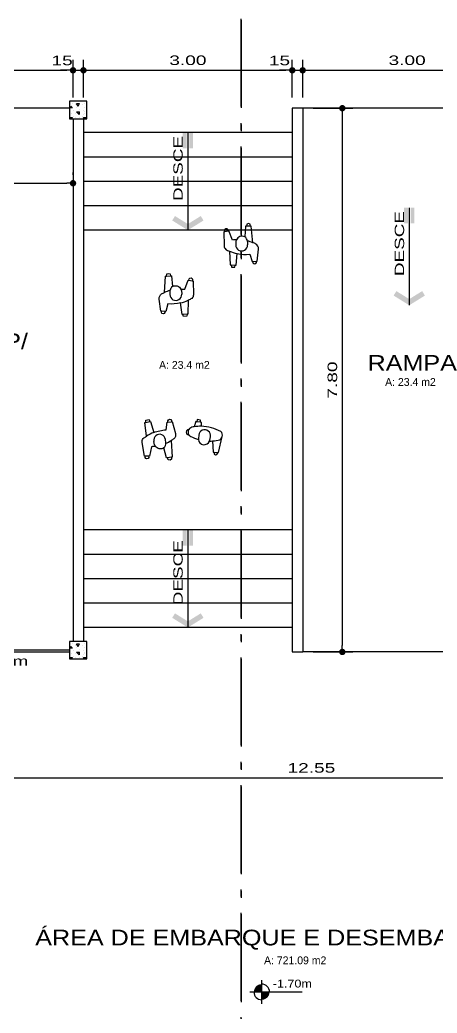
# Model space of a CAD drawing. Extents: x -13.6 to 37.9, y -332.9 to -283.8.
# Drawn here: x 7.56 to 13.56, y -316.48 to -302.23 of the extents above; entities that cross this region are included whole.
import ezdxf
from ezdxf.enums import TextEntityAlignment as Align

# ---------------------------------------------------------------- set-up
doc = ezdxf.new("R2010")
doc.units = 0
doc.header["$LTSCALE"] = 0.525
doc.header["$MEASUREMENT"] = 0
doc.header["$PDSIZE"] = -5
doc.linetypes.add('TRACOPT', pattern=[1.1, 0.8, -0.15, 0, -0.15])
doc.layers.get('0').update_dxf_attribs({"linetype": 'CONTINUOUS'})
doc.layers.get('DEFPOINTS').update_dxf_attribs({"linetype": 'CONTINUOUS'})
for name, color, linetype in [('COTA', 13, 'CONTINUOUS'), ('ESPEC', 1, 'CONTINUOUS'), ('ESPECARQ', 1, 'CONTINUOUS'), ('FOLHA', 1, 'CONTINUOUS'), ('INDCORTE', 2, 'CONTINUOUS'), ('LINVISTA', 13, 'CONTINUOUS'), ('MOBIL', 1, 'CONTINUOUS'), ('MOBIL_I', 13, 'CONTINUOUS'), ('MURO', 3, 'CONTINUOUS'), ('PILARES', 5, 'CONTINUOUS'), ('RECUO', 13, 'TRACOPT'), ('REG120-160', 5, 'CONTINUOUS'), ('REG60-100', 2, 'CONTINUOUS'), ('UNIDADE', 4, 'CONTINUOUS')]:
    doc.layers.add(name, color=color, linetype=linetype)
doc.styles.add('REGUA100', font='romnswin', dxfattribs={"width": 1.2})
doc.styles.add('REGUA120', font='romnswin', dxfattribs={"width": 1.2})
doc.styles.add('REGUA60', font='romnswin', dxfattribs={"width": 1.5})
doc.styles.add('REGUA80', font='romnswin', dxfattribs={"width": 1.5})
doc.dimstyles.new('STANDARD$0', dxfattribs={"dimscale": 0.05, "dimtxt": 1.8, "dimasz": 1.2, "dimexe": 2, "dimexo": 2, "dimgap": 0.98, "dimtad": 1, "dimrnd": 0.5, "dimzin": 0, "dimdsep": 46, "dimtxsty": 'REGUA80', "dimblk1": 'DOT', "dimblk2": 'DOT', "dimsah": 1, "dimcen": 4, "dimdle": 4, "dimclrd": 22, "dimclre": 22, "dimclrt": 2, "dimadec": 0, "dimazin": 0, "dimtfac": 1, "dimtmove": 0, "dimatfit": 3, "dimldrblk": 'DOT', "dimfxl": 1, "dimtolj": 1, "dimtzin": 0, "dimarcsym": 0})

# ---------------------------------------------------------------- blocks, each defined once
blk = doc.blocks.new('INDDIRI')
at = {"color": 4, "linetype": 'ByBlock', "ltscale": 3}
for points in [[(0, 1), (0, 0.25), (3, 1), (3, 0.25)], [(0, -0.25), (0, -1), (3, -0.25), (3, -1)]]:
    blk.add_solid(points, dxfattribs=at)
blk = doc.blocks.new('INDDIRF')
at = {"color": 4, "linetype": 'ByBlock', "ltscale": 3}
for points in [[(0, 0), (1.86, 3), (1.18, 0), (2.71, 2.47)], [(0, 0), (1.86, -3), (1.18, 0), (2.71, -2.47)]]:
    blk.add_solid(points, dxfattribs=at)
blk = doc.blocks.new('_DOT')
at = {"color": 0, "linetype": 'ByBlock'}
blk.add_line((-0.5, 0), (-1, 0), dxfattribs=at)
at = {"color": 0, "linetype": 'ByBlock', "const_width": 0.5}
blk.add_lwpolyline([(-0.25, 0, 1), (0.25, 0, 1)], format="xyb", close=True, dxfattribs=at)
blk = doc.blocks.new('*D67')
at = {"color": 22, "linetype": 'ByBlock', "ltscale": 3}
for p, q in [((8.328, -303.35), (8.328, -302.806)), ((-0.93, -302.958), (8.237, -302.958))]:
    blk.add_line(p, q, dxfattribs=at)
at = {"layer": 'DEFPOINTS', "color": 0, "linetype": 'ByBlock', "ltscale": 3}
for p in [(8.328, -302.958), (-1.022, -303.502), (8.328, -303.502)]:
    blk.add_point(p, dxfattribs=at)
at = {"color": 22, "linetype": 'ByBlock', "ltscale": 3, "xscale": 0.09119999999999999, "yscale": 0.09119999999999999, "zscale": 0.09119999999999999, "rotation": 180}
blk.add_blockref('_DOT', (-1.022, -302.958), dxfattribs=at)
at = {"color": 22, "linetype": 'ByBlock', "ltscale": 3, "xscale": 0.09119999999999999, "yscale": 0.09119999999999999, "zscale": 0.09119999999999999}
blk.add_blockref('_DOT', (8.328, -302.958), dxfattribs=at)
at = {"color": 2, "linetype": 'ByBlock', "ltscale": 3, "insert": (3.653, -302.815), "char_height": 0.1368, "attachment_point": 5, "style": 'REGUA80'}
blk.add_mtext('\\A1;9.35', dxfattribs=at)
blk = doc.blocks.new('COTAPT')
at = {"color": 0, "linetype": 'ByBlock', "ltscale": 3}
blk.add_line((0, 0), (200, 0), dxfattribs=at)
at = {"color": 6, "linetype": 'ByBlock', "ltscale": 3}
blk.add_lwpolyline([(-20, 20), (20, 20), (20, -20), (-20, -20)], close=True, dxfattribs=at)
blk = doc.blocks.new('*D68')
at = {"color": 22, "linetype": 'ByBlock', "ltscale": 3}
for p, q in [((8.478, -303.35), (8.478, -302.806)), ((8.237, -302.958), (8.146, -302.958)), ((8.328, -302.958), (8.478, -302.958)), ((8.57, -302.958), (8.661, -302.958))]:
    blk.add_line(p, q, dxfattribs=at)
at = {"layer": 'DEFPOINTS', "color": 0, "linetype": 'ByBlock', "ltscale": 3}
for p in [(8.478, -302.958), (8.328, -303.502), (8.478, -303.502)]:
    blk.add_point(p, dxfattribs=at)
at = {"color": 22, "linetype": 'ByBlock', "ltscale": 3, "xscale": 0.09119999999999999, "yscale": 0.09119999999999999, "zscale": 0.09119999999999999}
blk.add_blockref('_DOT', (8.328, -302.958), dxfattribs=at)
at = {"color": 22, "linetype": 'ByBlock', "ltscale": 3, "xscale": 0.09119999999999999, "yscale": 0.09119999999999999, "zscale": 0.09119999999999999, "rotation": 180}
blk.add_blockref('_DOT', (8.478, -302.958), dxfattribs=at)
at = {"color": 2, "linetype": 'ByBlock', "ltscale": 3, "insert": (8.171, -302.818), "char_height": 0.1368, "attachment_point": 5, "style": 'REGUA80'}
blk.add_mtext('\\A1;{15}', dxfattribs=at)
blk = doc.blocks.new('*D69')
at = {"color": 22, "linetype": 'ByBlock', "ltscale": 3}
for p, q in [((11.478, -303.35), (11.478, -302.806)), ((8.57, -302.958), (11.387, -302.958))]:
    blk.add_line(p, q, dxfattribs=at)
at = {"layer": 'DEFPOINTS', "color": 0, "linetype": 'ByBlock', "ltscale": 3}
for p in [(11.478, -302.958), (8.478, -303.502), (11.478, -303.502)]:
    blk.add_point(p, dxfattribs=at)
at = {"color": 22, "linetype": 'ByBlock', "ltscale": 3, "xscale": 0.09119999999999999, "yscale": 0.09119999999999999, "zscale": 0.09119999999999999, "rotation": 180}
blk.add_blockref('_DOT', (8.478, -302.958), dxfattribs=at)
at = {"color": 22, "linetype": 'ByBlock', "ltscale": 3, "xscale": 0.09119999999999999, "yscale": 0.09119999999999999, "zscale": 0.09119999999999999}
blk.add_blockref('_DOT', (11.478, -302.958), dxfattribs=at)
at = {"color": 2, "linetype": 'ByBlock', "ltscale": 3, "insert": (9.978, -302.815), "char_height": 0.1368, "attachment_point": 5, "style": 'REGUA80'}
blk.add_mtext('\\A1;3.00', dxfattribs=at)
blk = doc.blocks.new('*D70')
at = {"color": 22, "linetype": 'ByBlock', "ltscale": 3}
for p, q in [((11.628, -303.35), (11.628, -302.806)), ((11.387, -302.958), (11.296, -302.958)), ((11.478, -302.958), (11.628, -302.958)), ((11.72, -302.958), (11.811, -302.958))]:
    blk.add_line(p, q, dxfattribs=at)
at = {"layer": 'DEFPOINTS', "color": 0, "linetype": 'ByBlock', "ltscale": 3}
for p in [(11.628, -302.958), (11.478, -303.502), (11.628, -303.502)]:
    blk.add_point(p, dxfattribs=at)
at = {"color": 22, "linetype": 'ByBlock', "ltscale": 3, "xscale": 0.09119999999999999, "yscale": 0.09119999999999999, "zscale": 0.09119999999999999}
blk.add_blockref('_DOT', (11.478, -302.958), dxfattribs=at)
at = {"color": 22, "linetype": 'ByBlock', "ltscale": 3, "xscale": 0.09119999999999999, "yscale": 0.09119999999999999, "zscale": 0.09119999999999999, "rotation": 180}
blk.add_blockref('_DOT', (11.628, -302.958), dxfattribs=at)
at = {"color": 2, "linetype": 'ByBlock', "ltscale": 3, "insert": (11.294, -302.818), "char_height": 0.1368, "attachment_point": 5, "style": 'REGUA80'}
blk.add_mtext('\\A1;{15}', dxfattribs=at)
blk = doc.blocks.new('*D71')
at = {"color": 22, "linetype": 'ByBlock', "ltscale": 3}
for p, q in [((14.628, -303.35), (14.628, -302.806)), ((11.72, -302.958), (14.537, -302.958))]:
    blk.add_line(p, q, dxfattribs=at)
at = {"layer": 'DEFPOINTS', "color": 0, "linetype": 'ByBlock', "ltscale": 3}
for p in [(14.628, -302.958), (11.628, -303.502), (14.628, -303.502)]:
    blk.add_point(p, dxfattribs=at)
at = {"color": 22, "linetype": 'ByBlock', "ltscale": 3, "xscale": 0.09119999999999999, "yscale": 0.09119999999999999, "zscale": 0.09119999999999999, "rotation": 180}
blk.add_blockref('_DOT', (11.628, -302.958), dxfattribs=at)
at = {"color": 22, "linetype": 'ByBlock', "ltscale": 3, "xscale": 0.09119999999999999, "yscale": 0.09119999999999999, "zscale": 0.09119999999999999}
blk.add_blockref('_DOT', (14.628, -302.958), dxfattribs=at)
at = {"color": 2, "linetype": 'ByBlock', "ltscale": 3, "insert": (13.128, -302.815), "char_height": 0.1368, "attachment_point": 5, "style": 'REGUA80'}
blk.add_mtext('\\A1;3.00', dxfattribs=at)
blk = doc.blocks.new('*D85')
at = {"color": 22, "linetype": 'ByBlock', "ltscale": 3}
for p, q in [((18.028, -311.454), (18.028, -313.262)), ((5.57, -313.11), (17.937, -313.11))]:
    blk.add_line(p, q, dxfattribs=at)
at = {"layer": 'DEFPOINTS', "color": 0, "linetype": 'ByBlock', "ltscale": 3}
for p in [(5.478, -311.302), (18.028, -311.302), (18.028, -313.11)]:
    blk.add_point(p, dxfattribs=at)
at = {"color": 22, "linetype": 'ByBlock', "ltscale": 3, "xscale": 0.09119999999999999, "yscale": 0.09119999999999999, "zscale": 0.09119999999999999, "rotation": 180}
blk.add_blockref('_DOT', (5.478, -313.11), dxfattribs=at)
at = {"color": 22, "linetype": 'ByBlock', "ltscale": 3, "xscale": 0.09119999999999999, "yscale": 0.09119999999999999, "zscale": 0.09119999999999999}
blk.add_blockref('_DOT', (18.028, -313.11), dxfattribs=at)
at = {"color": 2, "linetype": 'ByBlock', "ltscale": 3, "insert": (11.753, -312.967), "char_height": 0.1368, "attachment_point": 5, "style": 'REGUA80'}
blk.add_mtext('\\A1;12.55', dxfattribs=at)
blk = doc.blocks.new('*D114')
at = {"color": 22, "linetype": 'ByBlock', "ltscale": 3}
for p, q in [((11.78, -303.502), (12.349, -303.502)), ((12.197, -303.593), (12.197, -311.211)), ((11.78, -311.302), (12.349, -311.302))]:
    blk.add_line(p, q, dxfattribs=at)
at = {"layer": 'DEFPOINTS', "color": 0, "linetype": 'ByBlock', "ltscale": 3}
for p in [(11.628, -303.502), (11.628, -311.302), (12.197, -311.302)]:
    blk.add_point(p, dxfattribs=at)
at = {"color": 22, "linetype": 'ByBlock', "ltscale": 3, "xscale": 0.09119999999999999, "yscale": 0.09119999999999999, "zscale": 0.09119999999999999}
for p, rotation in [((12.197, -303.502), 90), ((12.197, -311.302), 270)]:
    blk.add_blockref('_DOT', p, dxfattribs=dict(at, rotation=rotation))
at = {"color": 2, "linetype": 'ByBlock', "ltscale": 3, "insert": (12.055, -307.402), "char_height": 0.1368, "attachment_point": 5, "rotation": 90, "style": 'REGUA80'}
blk.add_mtext('\\A1;7.80', dxfattribs=at)
blk = doc.blocks.new('*D130')
at = {"color": 22, "linetype": 'ByBlock', "ltscale": 3}
for p, q in [((8.328, -304.456), (8.328, -304.426)), ((5.57, -304.578), (8.237, -304.578))]:
    blk.add_line(p, q, dxfattribs=at)
at = {"layer": 'DEFPOINTS', "color": 0, "linetype": 'ByBlock', "ltscale": 3}
for p in [(8.328, -304.578), (8.328, -304.608), (5.478, -305.502)]:
    blk.add_point(p, dxfattribs=at)
at = {"color": 22, "linetype": 'ByBlock', "ltscale": 3, "xscale": 0.09119999999999999, "yscale": 0.09119999999999999, "zscale": 0.09119999999999999, "rotation": 180}
blk.add_blockref('_DOT', (5.478, -304.578), dxfattribs=at)
at = {"color": 22, "linetype": 'ByBlock', "ltscale": 3, "xscale": 0.09119999999999999, "yscale": 0.09119999999999999, "zscale": 0.09119999999999999}
blk.add_blockref('_DOT', (8.328, -304.578), dxfattribs=at)
at = {"color": 2, "linetype": 'ByBlock', "ltscale": 3, "insert": (6.903, -304.435), "char_height": 0.1368, "attachment_point": 5, "style": 'REGUA80'}
blk.add_mtext('\\A1;2.85', dxfattribs=at)
blk = doc.blocks.new('INDUNI1')
at = {"color": 0, "ltscale": 3, "style": 'REGUA100', "width": 1.2, "flags": 8}
for tag, p in [('NOME1', (0, 0)), ('NOME2', (0, -4.29))]:
    blk.add_attdef(tag, text='', height=2.5, dxfattribs=at).set_placement(p, align=Align.CENTER)
at = {"layer": 'ESPECARQ', "color": 2, "ltscale": 3, "style": 'REGUA60'}
blk.add_attdef('AREA', text='', height=1.5, dxfattribs=at).set_placement((0, -7.81), align=Align.CENTER)
at = {"layer": 'ESPECARQ', "color": 2, "ltscale": 3, "style": 'REGUA60', "flags": 8}
for tag, p in [('PISO', (0, -10.31)), ('REVPAR', (0, -12.81)), ('PEDIR', (0, -15.31))]:
    blk.add_attdef(tag, text='', height=1.5, dxfattribs=at).set_placement(p, align=Align.CENTER)
blk = doc.blocks.new('ACCAL2_2')
at = {"color": 0, "ltscale": 3}
blk.add_lwpolyline([(-2.7, -16.8), (-26.3, -15.2), (-26.3, -14), (-29.3, -13.6), (-30.2, -11.4), (-29.4, -8.6), (-26.5, -8.2), (-26.5, -6.9), (-11.5, -5.2, -0.424988), (-7.6, 6.8, -0.023691), (-7.4, 12.4), (-20.6, 17.1), (-20.4, 18.3, -1.531314), (-19.6, 23.2), (-19.4, 24.3), (0.4, 24.7, -0.20126), (5.8, 22.6, -0.025235), (8.5, 17.3), (28.2, 16.7), (28.3, 15.6), (31.3, 15.2), (31.6, 10.3), (28.6, 9.8), (28.7, 8.4), (12.3, 6.1, -0.075889), (13.6, -11.8), (24.4, -14.7), (24.3, -16.1, -1.474162), (24, -21.1), (24, -22), (6.6, -24.5, -0.275118), (-0.7, -20.9, -0.019333)], format="xyb", close=True, dxfattribs=at)
at = {"layer": 'MOBIL_I', "ltscale": 3}
for p, q in [((-20.4, 18.3), (-19.6, 23.2)), ((28.3, 15.6), (28.6, 9.8)), ((-5.5, 7.5), (-0.4, 7.9)), ((-26.3, -14), (-26.5, -8.2)), ((-4.8, -8.9), (0.1, -9)), ((24.3, -16.1), (24, -21.1))]:
    blk.add_line(p, q, dxfattribs=at)
for centre, radius, start, end in [((-45.6, -7.1), 59.3, 12.854, 24.3016), ((-3.8, -1.1), 8.75, 101.0386, 115.8883), ((0.2, -0.5), 8.43, 269.2134, 94.4258), ((-4.7, -0.7), 8.21, 213.3792, 269.2134), ((51.7, 6.9), 59.3, 195.3852, 203.4891)]:
    blk.add_arc(centre, radius, start, end, dxfattribs=at)
blk = doc.blocks.new('ACCAL3_2')
at = {"color": 0, "ltscale": 3}
blk.add_lwpolyline([(-5.9, 19.2, 0.050745), (-9.1, 7.7, 0.795335), (-9.7, -8.3, 0.018724), (-9, -12.7), (-24.8, -15.5), (-24.7, -16.5, 1.331514), (-24.6, -21.8), (-24.5, -22.8), (-1.3, -25.9, 0.270943), (5.6, -23.2, 0.124272), (10.2, 5.5), (15.6, 6), (15.7, 7.3), (18.8, 7.7), (19, 12.3), (16, 12.8), (16, 14.3), (8.4, 15.7, 0.006092), (8, 17.1, 0.195472), (3.5, 23.1, 1.071021), (-3.8, 22.1, 0.113766)], format="xyb", close=True, dxfattribs=at)
at = {"layer": 'MOBIL_I', "ltscale": 3}
for p, q in [((-2.8, 7.9), (-7.7, 7.8)), ((15.7, 7.3), (16, 12.8)), ((-8.2, -8.6), (-3.3, -9)), ((-24.7, -16.5), (-24.6, -21.8))]:
    blk.add_line(p, q, dxfattribs=at)
for centre, radius, start, end in [((0.7, 16.3), 7.37, 67.3715, 128.0124), ((-48.9, 0.3), 59.3, 4.9762, 15.0154), ((-7.5, -0.4), 8.21, 90.7866, 101.0897), ((-2.7, -0.5), 8.43, 265.5742, 90.7866), ((-7.5, -0.4), 8.21, 255.0755, 265.5742), ((49.4, -2.3), 59.3, 190.1234, 200.277), ((-0.2, -18.6), 7.37, 214.885, 261.3926)]:
    blk.add_arc(centre, radius, start, end, dxfattribs=at)
blk = doc.blocks.new('ACCAL1_2')
at = {"color": 0, "ltscale": 3}
blk.add_lwpolyline([(-4.4, 16.8), (-28, 15.2), (-28, 14), (-31, 13.6), (-31.9, 11.4), (-31.1, 8.6), (-28.2, 8.2), (-28.2, 6.9), (-13.2, 5.2, 0.424988), (-9.3, -6.8, 0.023691), (-9.1, -12.4), (-22.3, -17.1), (-22.1, -18.3, 1.531314), (-21.3, -23.2), (-21.1, -24.3), (-1.3, -24.7, 0.20126), (4.1, -22.6, 0.025235), (6.8, -17.3), (26.5, -16.7), (26.6, -15.6), (29.6, -15.2), (29.9, -10.3), (26.9, -9.8), (27, -8.4), (10.6, -6.1, 0.075889), (11.9, 11.8), (22.7, 14.7), (22.6, 16.1, 1.474162), (22.4, 21.1), (22.3, 22), (4.9, 24.5, 0.275118), (-2.4, 20.9, 0.019333)], format="xyb", close=True, dxfattribs=at)
at = {"layer": 'MOBIL_I', "ltscale": 3}
for p, q in [((22.6, 16.1), (22.4, 21.1)), ((-28, 14), (-28.2, 8.2)), ((-6.5, 8.9), (-1.6, 9)), ((-7.2, -7.5), (-2.1, -7.9)), ((26.6, -15.6), (26.9, -9.8)), ((-22.1, -18.3), (-21.3, -23.2))]:
    blk.add_line(p, q, dxfattribs=at)
for centre, radius, start, end in [((50, -6.9), 59.3, 156.5109, 164.6148), ((-6.4, 0.7), 8.21, 90.7866, 146.6208), ((-1.5, 0.5), 8.43, 265.5742, 90.7866), ((-5.5, 1.1), 8.75, 244.1117, 258.9614), ((-47.3, 7.1), 59.3, 335.6984, 347.146)]:
    blk.add_arc(centre, radius, start, end, dxfattribs=at)
blk = doc.blocks.new('NIVELPB')
at = {"color": 0, "linetype": 'ByBlock', "ltscale": 3}
for p, q in [((0, -2.25), (0, 2.25)), ((-2.25, 0), (7.75, 0))]:
    blk.add_line(p, q, dxfattribs=at)
at = {"color": 0, "linetype": 'ByBlock', "ltscale": 3, "const_width": 1.5}
for points in [[(-0.75, 0, -0.414214), (0, 0.75, -0.618034)], [(0, -0.75, 0.414214), (0.75, 0, 0.618034)]]:
    blk.add_lwpolyline(points, format="xyb", dxfattribs=at)
at = {"color": 0, "linetype": 'ByBlock', "ltscale": 3}
for start, end in [(180, 270), (0, 90)]:
    blk.add_arc((0, 0), 1.5, start, end, dxfattribs=at)
at = {"color": 2, "linetype": 'ByBlock', "ltscale": 3, "style": 'REGUA60', "width": 1.2}
blk.add_attdef('COTAPISO', (2.12, 0.85), '', height=1.5, dxfattribs=at)
blk = doc.blocks.new('*X164')
at = {"color": 0, "ltscale": 3}
for p, q in [((-10.62, -320.621), (-10.6, -320.601)), ((-10.582, -320.62), (-10.602, -320.6)), ((-10.58, -320.56), (-10.58, -320.56)), ((-10.54, -320.58), (-10.54, -320.58)), ((-10.5, -320.6), (-10.52, -320.56)), ((-10.52, -320.56), (-10.48, -320.56)), ((-10.5, -320.6), (-10.48, -320.56)), ((-10.44, -320.58), (-10.44, -320.58)), ((-10.4, -320.56), (-10.4, -320.56)), ((-10.38, -320.6), (-10.38, -320.6)), ((-10.62, -320.62), (-10.58, -320.62)), ((-10.62, -320.64), (-10.62, -320.64)), ((-10.6, -320.7), (-10.6, -320.7)), ((-10.56, -320.66), (-10.56, -320.66)), ((-10.56, -320.74), (-10.56, -320.74)), ((-10.54, -320.7), (-10.54, -320.7)), ((-10.482, -320.72), (-10.522, -320.68)), ((-10.52, -320.62), (-10.52, -320.62)), ((-10.52, -320.68), (-10.48, -320.68)), ((-10.48, -320.64), (-10.48, -320.64)), ((-10.48, -320.72), (-10.48, -320.68)), ((-10.44, -320.74), (-10.44, -320.74)), ((-10.42, -320.66), (-10.42, -320.66)), ((-10.42, -320.72), (-10.42, -320.72)), ((-10.4, -320.62), (-10.4, -320.62)), ((-10.4, -320.68), (-10.4, -320.68)), ((-10.4, -320.7), (-10.4, -320.7)), ((-10.38, -320.72), (-10.38, -320.72)), ((-10.611, -320.778), (-10.62, -320.76)), ((-10.62, -320.76), (-10.58, -320.76)), ((-10.589, -320.778), (-10.58, -320.76)), ((-10.54, -320.76), (-10.54, -320.76)), ((-10.48, -320.76), (-10.48, -320.76)), ((-10.411, -320.778), (-10.42, -320.76)), ((-10.42, -320.76), (-10.4, -320.76)), ((-10.4, -320.76), (-10.38, -320.76)), ((-10.389, -320.778), (-10.38, -320.76))]:
    blk.add_line(p, q, dxfattribs=at)

msp = doc.modelspace()

# ---------------------------------------------------------------- linework, layer by layer
at = {"layer": 'ESPEC', "ltscale": 3}
for points in [[(9.978, -303.852), (9.978, -303.852), (9.978, -305.252)], [(13.159, -304.929), (13.159, -304.929), (13.159, -306.329)], [(9.978, -309.552), (9.978, -309.552), (9.978, -310.952)]]:
    msp.add_lwpolyline(points, dxfattribs=at)
at = {"layer": 'FOLHA', "color": 13, "linetype": 'Continuous'}
msp.add_line((8.278, -303.502), (-0.922, -303.502), dxfattribs=at)
at = {"layer": 'INDCORTE', "ltscale": 3}
for p, q in [((5.478, -311.272), (8.278, -311.272)), ((5.478, -311.302), (8.278, -311.302))]:
    msp.add_line(p, q, dxfattribs=at)
at = {"layer": 'LINVISTA', "ltscale": 3}
for p, q in [((14.574, -303.502), (11.628, -303.502)), ((14.574, -311.302), (11.628, -311.302))]:
    msp.add_line(p, q, dxfattribs=at)
at = {"layer": 'LINVISTA', "linetype": 'Continuous', "ltscale": 3}
for p, q in [((11.478, -303.852), (8.478, -303.852)), ((11.478, -304.202), (8.478, -304.202)), ((11.478, -304.552), (8.478, -304.552)), ((11.478, -304.902), (8.478, -304.902)), ((11.478, -305.252), (8.478, -305.252))]:
    msp.add_line(p, q, dxfattribs=at)
at = {"layer": 'LINVISTA', "linetype": 'Continuous'}
for p, q in [((11.478, -309.552), (8.478, -309.552)), ((11.478, -309.902), (8.478, -309.902)), ((11.478, -310.252), (8.478, -310.252)), ((11.478, -310.602), (8.478, -310.602)), ((11.478, -310.952), (8.478, -310.952))]:
    msp.add_line(p, q, dxfattribs=at)
at = {"layer": 'MURO', "linetype": 'Continuous'}
for p, q in [((11.478, -303.502), (11.478, -311.302)), ((11.628, -303.502), (11.628, -311.302)), ((8.328, -303.652), (8.328, -311.152)), ((8.478, -303.652), (8.478, -311.152))]:
    msp.add_line(p, q, dxfattribs=at)
at = {"layer": 'MURO'}
for p, q in [((11.628, -303.502), (11.478, -303.502)), ((11.478, -311.302), (11.628, -311.302))]:
    msp.add_line(p, q, dxfattribs=at)
at = {"layer": 'PILARES', "linetype": 'Continuous', "ltscale": 3}
for points in [[(8.278, -303.652), (8.528, -303.652), (8.528, -303.402), (8.278, -303.402)], [(8.278, -311.402), (8.528, -311.402), (8.528, -311.152), (8.278, -311.152)]]:
    msp.add_lwpolyline(points, close=True, dxfattribs=at)
at = {"layer": 'RECUO', "ltscale": 3}
for p, q in [((10.744, -332.799), (10.744, -283.912)), ((10.744, -283.912), (10.744, -332.799))]:
    msp.add_line(p, q, dxfattribs=at)

# ---------------------------------------------------------------- block references
at = {"layer": 'COTA', "ltscale": 3, "xscale": 0.075, "yscale": 0.075, "zscale": 0.075}
msp.add_blockref('NIVELPB', (11.039, -316.18), dxfattribs=at).add_auto_attribs({'COTAPISO': '-1.70m'})
at = {"layer": 'ESPEC', "ltscale": 3, "xscale": 0.07500000000000001, "yscale": 0.07500000000000001, "zscale": 0.07500000000000001}
for name, p, rotation in [('INDDIRI', (9.978, -303.852), 270), ('INDDIRI', (13.159, -304.929), 270), ('INDDIRF', (9.978, -305.252), 90), ('INDDIRF', (13.159, -306.329), 90), ('INDDIRI', (9.978, -309.552), 270), ('INDDIRF', (9.978, -310.952), 90)]:
    msp.add_blockref(name, p, dxfattribs=dict(at, rotation=rotation))
at = {"layer": 'LINVISTA', "ltscale": 3}
for p in [(18.9, 17.126), (18.9, 9.376)]:
    msp.add_blockref('*X164', p, dxfattribs=at)
at = {"layer": 'MOBIL', "ltscale": 3, "xscale": 0.01, "yscale": 0.01, "zscale": 0.01}
for name, p, rotation in [('ACCAL1_2', (10.746, -305.48), 271.6621668619914), ('ACCAL2_2', (9.81, -306.173), 270), ('ACCAL2_2', (9.567, -308.267), 98.08215266108505), ('ACCAL3_2', (10.216, -308.172), 83.877556716424)]:
    msp.add_blockref(name, p, dxfattribs=dict(at, rotation=rotation))
at = {"layer": 'UNIDADE', "ltscale": 3, "xscale": 0.075, "yscale": 0.075, "zscale": 0.075}
for p, values in [((9.928, -306.655), {'AREA': 'A: 23.4 m2'}), ((13.176, -306.9), {'AREA': 'A: 23.4 m2'}), ((11.52, -315.197), {'AREA': 'A: 721.09 m2'})]:
    msp.add_blockref('INDUNI1', p, dxfattribs=at).add_auto_attribs(values)

# ---------------------------------------------------------------- texts
at = {"layer": 'REG120-160', "ltscale": 3, "style": 'REGUA120', "width": 1.2}
for s, p in [('ÁREA P/', (6.256, -306.957)), ('RAMPA', (12.56, -307.268)), ('ÁREA DE EMBARQUE E DESEMBARQUE', (7.785, -315.512))]:
    msp.add_text(s, height=0.225, dxfattribs=at).set_placement(p)
at = {"layer": 'REG60-100', "ltscale": 3, "style": 'REGUA80', "width": 1.5}
for p in [(9.904, -304.833), (13.085, -305.91), (9.904, -310.632)]:
    msp.add_text('DESCE', height=0.135, rotation=90, dxfattribs=at).set_placement(p)
msp.add_text('GRADIL h=1.20m', height=0.135, dxfattribs=at).set_placement((5.541, -311.501))

# ---------------------------------------------------------------- dimensions: what is measured, and where the dimension line sits
at = {"layer": 'COTA', "ltscale": 3}
for base, p1, p2, picture, middle in [((8.328, -302.958), (-1.022, -303.502), (8.328, -303.502), '*D67', (3.653, -302.815)), ((11.478, -302.958), (8.478, -303.502), (11.478, -303.502), '*D69', (9.978, -302.815)), ((14.628, -302.958), (11.628, -303.502), (14.628, -303.502), '*D71', (13.128, -302.815)), ((18.028, -313.11), (5.478, -311.302), (18.028, -311.302), '*D85', (11.753, -312.967))]:
    dim = msp.add_linear_dim(base=base, p1=p1, p2=p2, dimstyle='STANDARD$0', override={"dimscale": 0.076, "dimrnd": 0, "dimblk": 'COTAPT', "dimse1": 1, "dimtmove": 1}, dxfattribs=at)
    dim.commit()
    dim.dimension.update_dxf_attribs({"geometry": picture, "text_midpoint": middle})
for base, p1, p2, picture, middle in [((8.478, -302.958), (8.328, -303.502), (8.478, -303.502), '*D68', (8.171, -302.961)), ((11.628, -302.958), (11.478, -303.502), (11.628, -303.502), '*D70', (11.294, -302.961))]:
    dim = msp.add_linear_dim(base=base, p1=p1, p2=p2, text='{15}', dimstyle='STANDARD$0', override={"dimscale": 0.076, "dimrnd": 0, "dimblk": 'COTAPT', "dimse1": 1, "dimtmove": 1}, dxfattribs=at)
    dim.commit()
    dim.dimension.update_dxf_attribs({"geometry": picture, "text_midpoint": middle, "dimtype": 128})
dim = msp.add_linear_dim(base=(12.197, -311.302), p1=(11.628, -303.502), p2=(11.628, -311.302), angle=90, dimstyle='STANDARD$0', override={"dimscale": 0.076, "dimrnd": 0, "dimblk": 'COTAPT'}, dxfattribs=at)
dim.commit()
dim.dimension.update_dxf_attribs({"geometry": '*D114', "text_midpoint": (12.055, -307.402)})
at = {"layer": 'LINVISTA', "ltscale": 3}
dim = msp.add_linear_dim(base=(8.328, -304.578), p1=(5.478, -305.502), p2=(8.328, -304.608), dimstyle='STANDARD$0', override={"dimscale": 0.076, "dimrnd": 0, "dimblk": 'COTAPT', "dimse1": 1, "dimtmove": 1}, dxfattribs=at)
dim.commit()
dim.dimension.update_dxf_attribs({"geometry": '*D130', "text_midpoint": (6.903, -304.435)})

doc.saveas('drawing.dxf')
